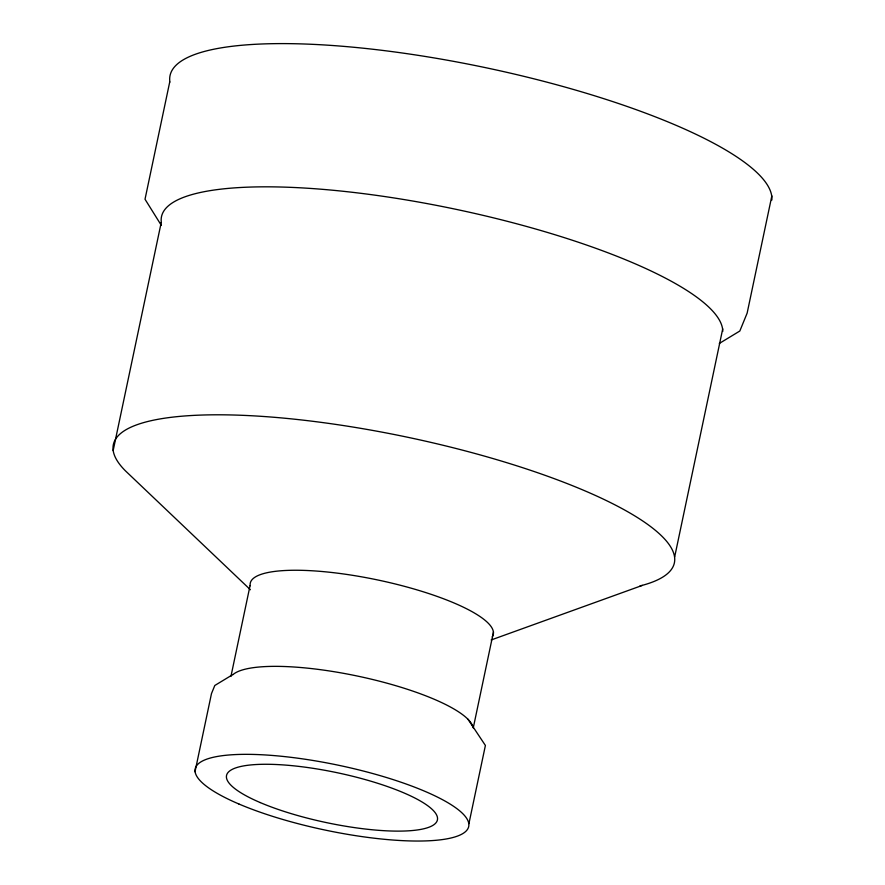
<?xml version="1.0" encoding="UTF-8"?>
<svg xmlns="http://www.w3.org/2000/svg" width="885" height="885" viewBox="0 0 885 885"><rect width="100%" height="100%" fill="white"/><g stroke="black" fill="none" stroke-linecap="round" stroke-linejoin="round"><path stroke-width="1.33" d="M169.721 81.995L145.018 199.247L161.335 225.387M113.147 450.631L161.203 222.622M195.01 771.764L211.482 693.597L214.801 685.488L232.744 674.613M230.919 676.483L250.046 585.715M473.265 727.924L493.509 631.824M468.928 823.625L485.4 745.458L467.911 719.151M674.68 556.842L722.724 328.844M771.853 195.895L747.139 313.135L739.827 331.023L719.317 343.446M491.142 639.977L642.3 585.416M250.4 589.742L125.515 470.92A286.607 67.879 11.9 0 1 422.388 440.453A286.607 67.879 11.9 0 1 639.999 585.936M250.201 585.748A124.177 29.415 11.9 0 1 377.917 580.007A124.177 29.415 11.9 0 1 492.292 636.802M161.358 222.655A286.607 67.879 11.9 0 1 436.648 205.409A286.607 67.879 11.9 0 1 722.757 331.421M169.887 82.028A307.338 72.791 11.9 0 1 467.899 64.074A307.338 72.791 11.9 0 1 771.853 200.043M232.921 674.658A124.177 29.415 11.9 0 1 360.969 676.815A124.177 29.415 11.9 0 1 472.9 726.884M260.157 802.54A107.76 25.521 11.9 0 0 434.9 823.913A107.76 25.521 11.9 0 0 300.845 766.631A107.76 25.521 11.9 0 0 260.157 802.54M238.85 803.978A139.73 33.088 11.9 0 0 465.433 831.69A139.73 33.088 11.9 0 0 291.619 757.405A139.73 33.088 11.9 0 0 238.85 803.978"/></g></svg>
